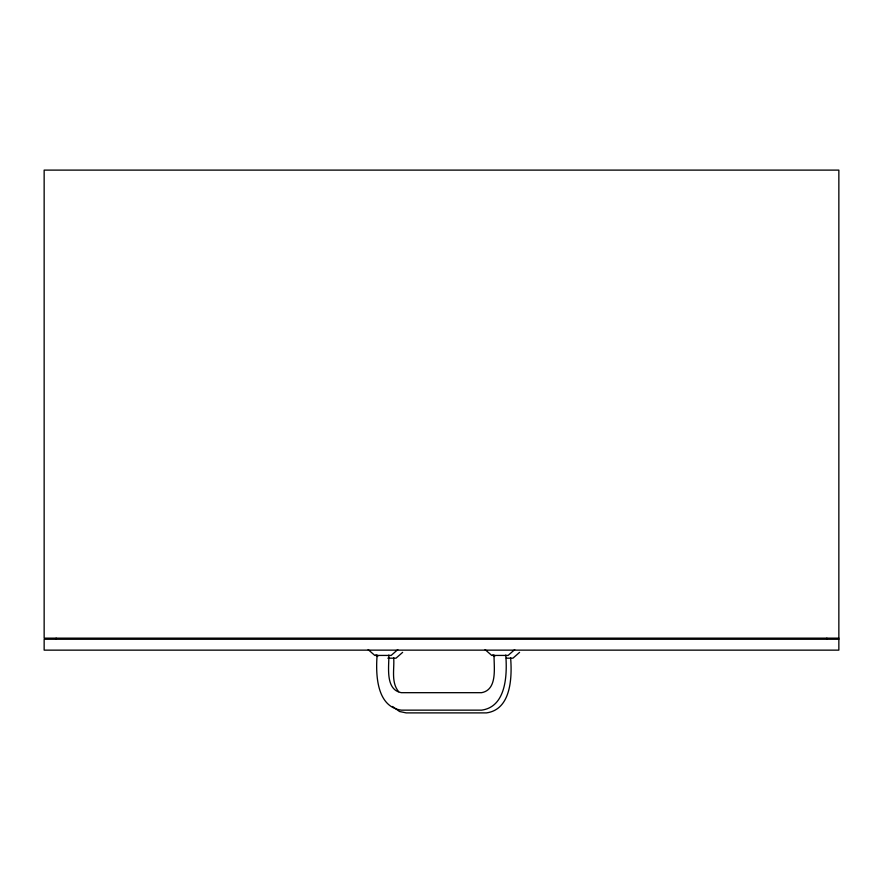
<?xml version="1.0" encoding="UTF-8"?>
<svg xmlns="http://www.w3.org/2000/svg" width="883" height="883" viewBox="0 0 883 883"><rect width="100%" height="100%" fill="white"/><g stroke="black" fill="none" stroke-linecap="round" stroke-linejoin="round"><path stroke-width="1.32" d="M397.791 649.612L391.169 655.429L374.8 655.429L368.167 649.612M402.648 652.349L396.014 658.177L387.836 658.177M514.723 649.612L508.1 655.429L491.732 655.429L485.109 649.612M519.579 652.349L512.957 658.177L506.279 658.177M838.85 638.144L44.15 638.144L44.15 170.11L838.85 170.11L838.85 650.142L44.15 650.142L44.15 639.259L838.85 639.259M492.791 654.844L494.69 656.51M375.86 654.844L377.758 656.51M392.538 706.477L399.535 711.51L406.147 712.89L486.445 712.89C511.334 709.524 512.14 676.952 510.617 657.78M398.63 691.665C390.816 682.217 394.569 668.85 393.675 657.78M826.852 638.144L826.852 639.259M505.76 655.043C507.284 674.204 506.478 706.775 481.599 710.142L401.301 710.142C376.423 706.775 375.606 674.204 377.129 655.043M494.072 655.043C493.74 666.411 498.034 689.645 481.599 692.68L401.301 692.68C384.867 689.645 389.16 666.411 388.829 655.043M56.148 638.144L56.148 639.259"/></g></svg>
